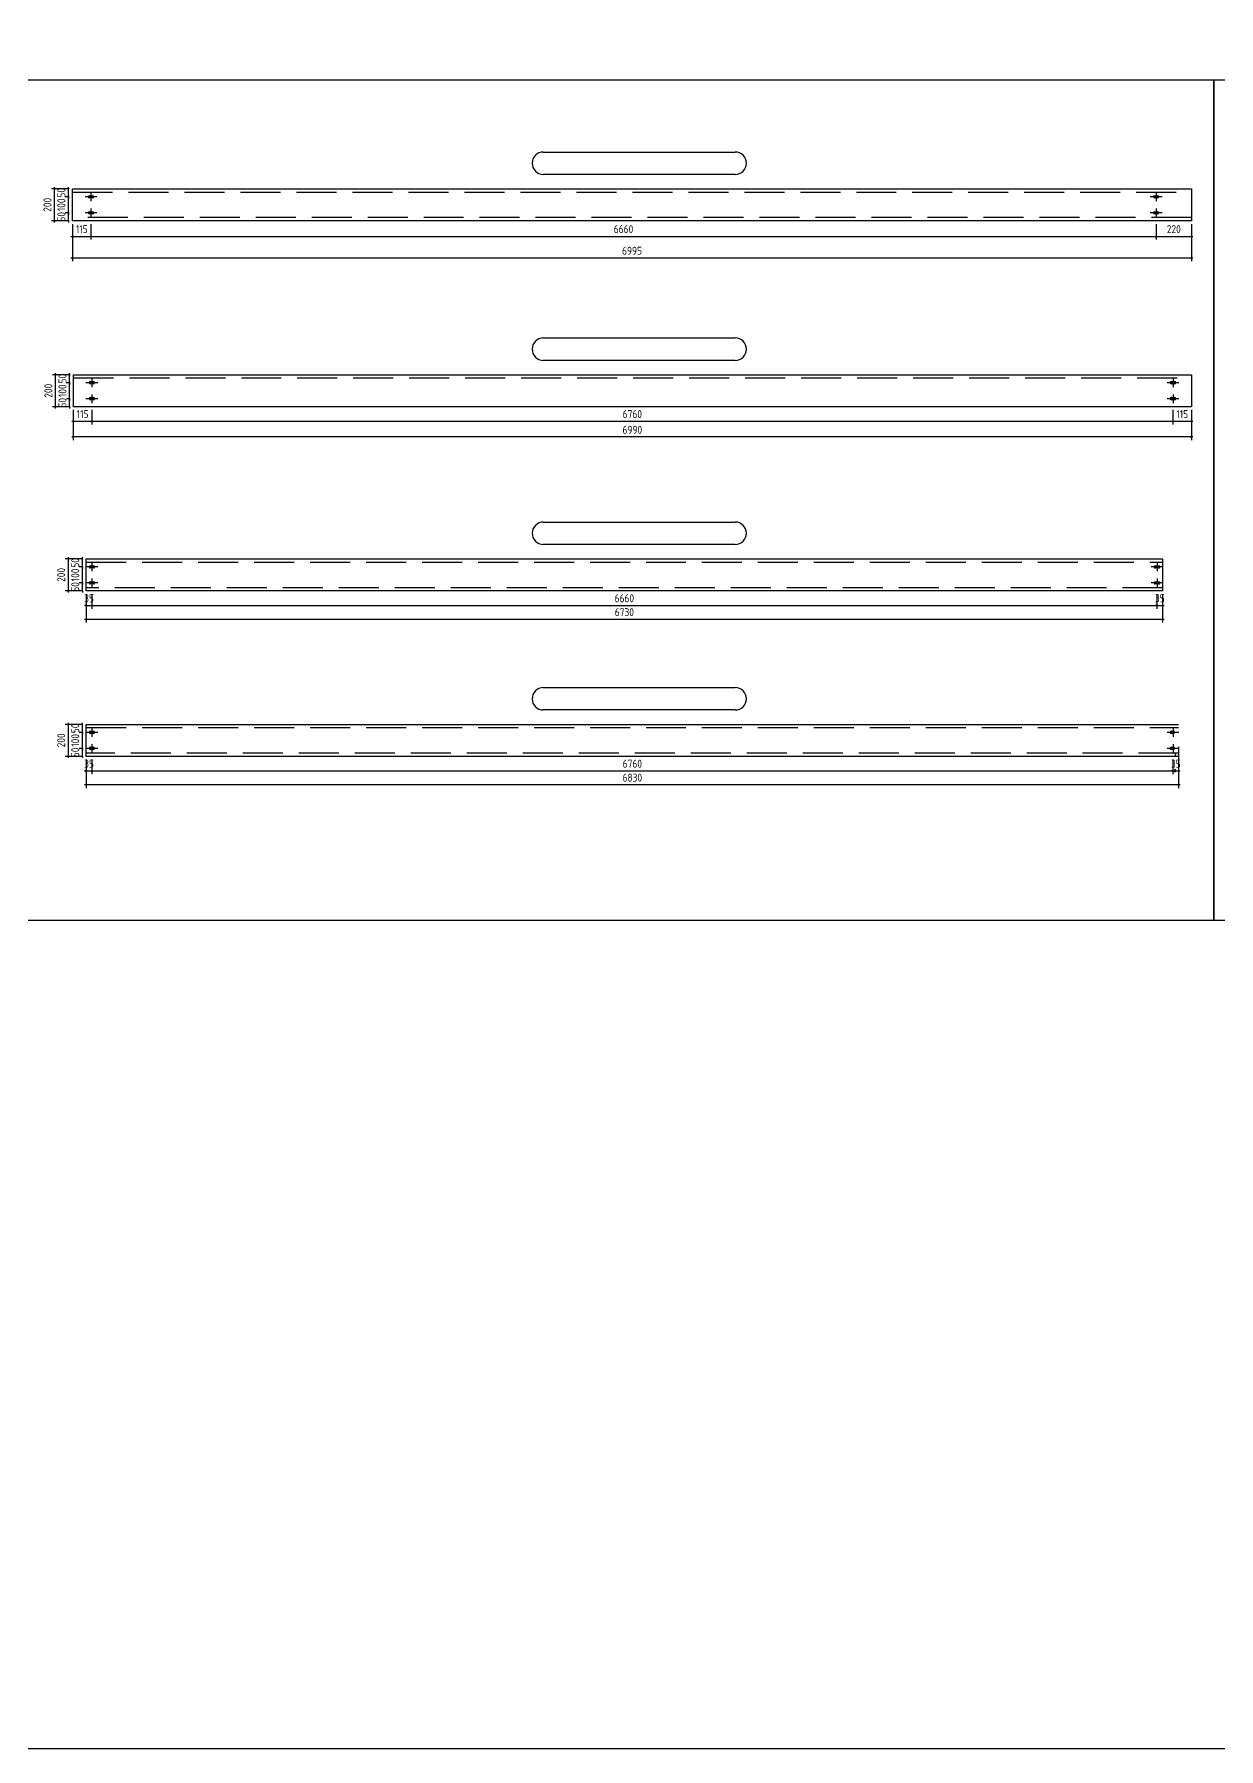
# Model space of a CAD drawing. Extents: x 102162 to 621267, y -39398 to 328893.
# Drawn here: x 383723 to 391128, y 86172 to 96887 of the extents above; entities that cross this region are included whole.
import ezdxf

# ---------------------------------------------------------------- set-up
doc = ezdxf.new("R2010")
doc.units = 0
doc.header["$LTSCALE"] = 1000
doc.header["$MEASUREMENT"] = 0
doc.linetypes.add('DASH', pattern=[0.35, 0.25, -0.1])
doc.styles.get("Standard").update_dxf_attribs({"font": 'gbenor.shx', "bigfont": 'gbcbig.shx'})
doc.dimstyles.get("Standard").update_dxf_attribs({"dimscale": 100, "dimtxt": 3.5, "dimasz": 1, "dimexe": 2.5, "dimexo": 3, "dimgap": 1.5, "dimtad": 1, "dimdec": 0, "dimzin": 0, "dimdsep": 46, "dimtxsty": 'Standard', "dimblk": 'ARCHTICK', "dimcen": 0.09, "dimadec": 0, "dimazin": 0, "dimtfac": 1, "dimtdec": 0, "dimtix": 1, "dimtmove": 2, "dimatfit": 3, "dimfxl": 1, "dimtolj": 1, "dimtzin": 0, "dimarcsym": 0})

# ---------------------------------------------------------------- blocks, each defined once
blk = doc.blocks.new('_ArchTick')
at = {"color": 0, "linetype": 'ByBlock', "const_width": 0.4}
blk.add_lwpolyline([(-0.5, -0.5), (0.5, 0.5)], dxfattribs=at)
blk = doc.blocks.new('*D9520')
at = {"color": 0, "lineweight": -2}
for p, q in [((383962, 95701), (383962, 95604)), ((384077, 95701), (384077, 95604)), ((383952, 95624), (384087, 95624))]:
    blk.add_line(p, q, dxfattribs=at)
at = {"layer": 'Defpoints', "color": 0}
for p in [(383962, 95721), (384077, 95721), (384077, 95624)]:
    blk.add_point(p, dxfattribs=at)
at = {"color": 0, "lineweight": -2, "xscale": 10, "yscale": 10, "zscale": 10, "rotation": 180}
blk.add_blockref('_ArchTick', (383962, 95624), dxfattribs=at)
at = {"color": 0, "lineweight": -2, "xscale": 10, "yscale": 10, "zscale": 10}
blk.add_blockref('_ArchTick', (384077, 95624), dxfattribs=at)
at = {"color": 0, "insert": (384020, 95669), "char_height": 50, "attachment_point": 5}
blk.add_mtext('\\A1;115', dxfattribs=at)
blk = doc.blocks.new('*D9394')
at = {"color": 0, "lineweight": -2}
for p, q in [((384077, 95701), (384077, 95604)), ((390737, 95701), (390737, 95604)), ((384067, 95624), (390747, 95624))]:
    blk.add_line(p, q, dxfattribs=at)
at = {"layer": 'Defpoints', "color": 0}
for p in [(384077, 95721), (390737, 95721), (390737, 95624)]:
    blk.add_point(p, dxfattribs=at)
at = {"color": 0, "lineweight": -2, "xscale": 10, "yscale": 10, "zscale": 10, "rotation": 180}
blk.add_blockref('_ArchTick', (384077, 95624), dxfattribs=at)
at = {"color": 0, "lineweight": -2, "xscale": 10, "yscale": 10, "zscale": 10}
blk.add_blockref('_ArchTick', (390737, 95624), dxfattribs=at)
at = {"color": 0, "insert": (387407, 95669), "char_height": 50, "attachment_point": 5}
blk.add_mtext('\\A1;6660', dxfattribs=at)
blk = doc.blocks.new('*D9521')
at = {"color": 0, "lineweight": -2}
for p, q in [((390737, 95701), (390737, 95604)), ((390957, 95701), (390957, 95604)), ((390727, 95624), (390967, 95624))]:
    blk.add_line(p, q, dxfattribs=at)
at = {"layer": 'Defpoints', "color": 0}
for p in [(390737, 95721), (390957, 95721), (390957, 95624)]:
    blk.add_point(p, dxfattribs=at)
at = {"color": 0, "lineweight": -2, "xscale": 10, "yscale": 10, "zscale": 10, "rotation": 180}
blk.add_blockref('_ArchTick', (390737, 95624), dxfattribs=at)
at = {"color": 0, "lineweight": -2, "xscale": 10, "yscale": 10, "zscale": 10}
blk.add_blockref('_ArchTick', (390957, 95624), dxfattribs=at)
at = {"color": 0, "insert": (390847, 95669), "char_height": 50, "attachment_point": 5}
blk.add_mtext('\\A1;220', dxfattribs=at)
blk = doc.blocks.new('*D9522')
at = {"color": 0, "lineweight": -2}
for p, q in [((383962, 95701), (383962, 95469)), ((390957, 95701), (390957, 95469)), ((383952, 95489), (390967, 95489))]:
    blk.add_line(p, q, dxfattribs=at)
at = {"layer": 'Defpoints', "color": 0}
for p in [(383962, 95721), (390957, 95721), (390957, 95489)]:
    blk.add_point(p, dxfattribs=at)
at = {"color": 0, "lineweight": -2, "xscale": 10, "yscale": 10, "zscale": 10, "rotation": 180}
blk.add_blockref('_ArchTick', (383962, 95489), dxfattribs=at)
at = {"color": 0, "lineweight": -2, "xscale": 10, "yscale": 10, "zscale": 10}
blk.add_blockref('_ArchTick', (390957, 95489), dxfattribs=at)
at = {"color": 0, "insert": (387460, 95534), "char_height": 50, "attachment_point": 5}
blk.add_mtext('\\A1;6995', dxfattribs=at)
blk = doc.blocks.new('*D9395')
at = {"color": 0, "lineweight": -2}
for p, q in [((383942, 95771), (383917, 95771)), ((383942, 95721), (383917, 95721)), ((383937, 95771), (383937, 95781)), ((383937, 95721), (383937, 95771)), ((383937, 95721), (383937, 95711))]:
    blk.add_line(p, q, dxfattribs=at)
at = {"layer": 'Defpoints', "color": 0}
for p in [(383937, 95771), (383962, 95771), (383962, 95721)]:
    blk.add_point(p, dxfattribs=at)
at = {"color": 0, "lineweight": -2, "xscale": 10, "yscale": 10, "zscale": 10}
for p, rotation in [((383937, 95771), 270), ((383937, 95721), 90)]:
    blk.add_blockref('_ArchTick', p, dxfattribs=dict(at, rotation=rotation))
at = {"color": 0, "insert": (383892, 95746), "char_height": 50, "attachment_point": 5, "rotation": 90}
blk.add_mtext('\\A1;50', dxfattribs=at)
blk = doc.blocks.new('*D9396')
at = {"color": 0, "lineweight": -2}
for p, q in [((383942, 95871), (383917, 95871)), ((383937, 95871), (383937, 95881)), ((383937, 95771), (383937, 95871)), ((383942, 95771), (383917, 95771)), ((383937, 95771), (383937, 95761))]:
    blk.add_line(p, q, dxfattribs=at)
at = {"layer": 'Defpoints', "color": 0}
for p in [(383937, 95871), (383962, 95871), (383962, 95771)]:
    blk.add_point(p, dxfattribs=at)
at = {"color": 0, "lineweight": -2, "xscale": 10, "yscale": 10, "zscale": 10}
for p, rotation in [((383937, 95871), 270), ((383937, 95771), 90)]:
    blk.add_blockref('_ArchTick', p, dxfattribs=dict(at, rotation=rotation))
at = {"color": 0, "insert": (383892, 95821), "char_height": 50, "attachment_point": 5, "rotation": 90}
blk.add_mtext('\\A1;100', dxfattribs=at)
blk = doc.blocks.new('*D9523')
at = {"color": 0, "lineweight": -2}
for p, q in [((383942, 95921), (383917, 95921)), ((383937, 95921), (383937, 95931)), ((383937, 95871), (383937, 95921)), ((383942, 95871), (383917, 95871)), ((383937, 95871), (383937, 95861))]:
    blk.add_line(p, q, dxfattribs=at)
at = {"layer": 'Defpoints', "color": 0}
for p in [(383937, 95921), (383962, 95921), (383962, 95871)]:
    blk.add_point(p, dxfattribs=at)
at = {"color": 0, "lineweight": -2, "xscale": 10, "yscale": 10, "zscale": 10}
for p, rotation in [((383937, 95921), 270), ((383937, 95871), 90)]:
    blk.add_blockref('_ArchTick', p, dxfattribs=dict(at, rotation=rotation))
at = {"color": 0, "insert": (383892, 95896), "char_height": 50, "attachment_point": 5, "rotation": 90}
blk.add_mtext('\\A1;50', dxfattribs=at)
blk = doc.blocks.new('*D9524')
at = {"color": 0, "lineweight": -2}
for p, q in [((383942, 95921), (383830, 95921)), ((383850, 95711), (383850, 95931)), ((383942, 95721), (383830, 95721))]:
    blk.add_line(p, q, dxfattribs=at)
at = {"layer": 'Defpoints', "color": 0}
for p in [(383850, 95921), (383962, 95921), (383962, 95721)]:
    blk.add_point(p, dxfattribs=at)
at = {"color": 0, "lineweight": -2, "xscale": 10, "yscale": 10, "zscale": 10}
for p, rotation in [((383850, 95921), 90), ((383850, 95721), 270)]:
    blk.add_blockref('_ArchTick', p, dxfattribs=dict(at, rotation=rotation))
at = {"color": 0, "insert": (383805, 95821), "char_height": 50, "attachment_point": 5, "rotation": 90}
blk.add_mtext('\\A1;200', dxfattribs=at)
blk = doc.blocks.new('*D9525')
at = {"color": 0, "lineweight": -2}
for p, q in [((383967, 94539), (383967, 94448)), ((384082, 94539), (384082, 94448)), ((383957, 94468), (384092, 94468))]:
    blk.add_line(p, q, dxfattribs=at)
at = {"layer": 'Defpoints', "color": 0}
for p in [(383967, 94559), (384082, 94559), (384082, 94468)]:
    blk.add_point(p, dxfattribs=at)
at = {"color": 0, "lineweight": -2, "xscale": 10, "yscale": 10, "zscale": 10, "rotation": 180}
blk.add_blockref('_ArchTick', (383967, 94468), dxfattribs=at)
at = {"color": 0, "lineweight": -2, "xscale": 10, "yscale": 10, "zscale": 10}
blk.add_blockref('_ArchTick', (384082, 94468), dxfattribs=at)
at = {"color": 0, "insert": (384025, 94513), "char_height": 50, "attachment_point": 5}
blk.add_mtext('\\A1;115', dxfattribs=at)
blk = doc.blocks.new('*D9397')
at = {"color": 0, "lineweight": -2}
for p, q in [((384082, 94539), (384082, 94448)), ((390842, 94539), (390842, 94448)), ((384072, 94468), (390852, 94468))]:
    blk.add_line(p, q, dxfattribs=at)
at = {"layer": 'Defpoints', "color": 0}
for p in [(384082, 94559), (390842, 94559), (390842, 94468)]:
    blk.add_point(p, dxfattribs=at)
at = {"color": 0, "lineweight": -2, "xscale": 10, "yscale": 10, "zscale": 10, "rotation": 180}
blk.add_blockref('_ArchTick', (384082, 94468), dxfattribs=at)
at = {"color": 0, "lineweight": -2, "xscale": 10, "yscale": 10, "zscale": 10}
blk.add_blockref('_ArchTick', (390842, 94468), dxfattribs=at)
at = {"color": 0, "insert": (387462, 94513), "char_height": 50, "attachment_point": 5}
blk.add_mtext('\\A1;6760', dxfattribs=at)
blk = doc.blocks.new('*D9526')
at = {"color": 0, "lineweight": -2}
for p, q in [((390842, 94539), (390842, 94448)), ((390957, 94539), (390957, 94448)), ((390832, 94468), (390967, 94468))]:
    blk.add_line(p, q, dxfattribs=at)
at = {"layer": 'Defpoints', "color": 0}
for p in [(390842, 94559), (390957, 94559), (390957, 94468)]:
    blk.add_point(p, dxfattribs=at)
at = {"color": 0, "lineweight": -2, "xscale": 10, "yscale": 10, "zscale": 10, "rotation": 180}
blk.add_blockref('_ArchTick', (390842, 94468), dxfattribs=at)
at = {"color": 0, "lineweight": -2, "xscale": 10, "yscale": 10, "zscale": 10}
blk.add_blockref('_ArchTick', (390957, 94468), dxfattribs=at)
at = {"color": 0, "insert": (390900, 94513), "char_height": 50, "attachment_point": 5}
blk.add_mtext('\\A1;115', dxfattribs=at)
blk = doc.blocks.new('*D9398')
at = {"color": 0, "lineweight": -2}
for p, q in [((383944, 94609), (383944, 94619)), ((383947, 94609), (383924, 94609)), ((383947, 94559), (383924, 94559)), ((383944, 94559), (383944, 94609)), ((383944, 94559), (383944, 94549))]:
    blk.add_line(p, q, dxfattribs=at)
at = {"layer": 'Defpoints', "color": 0}
for p in [(383944, 94609), (383967, 94609), (383967, 94559)]:
    blk.add_point(p, dxfattribs=at)
at = {"color": 0, "lineweight": -2, "xscale": 10, "yscale": 10, "zscale": 10}
for p, rotation in [((383944, 94609), 270), ((383944, 94559), 90)]:
    blk.add_blockref('_ArchTick', p, dxfattribs=dict(at, rotation=rotation))
at = {"color": 0, "insert": (383899, 94584), "char_height": 50, "attachment_point": 5, "rotation": 90}
blk.add_mtext('\\A1;50', dxfattribs=at)
blk = doc.blocks.new('*D9399')
at = {"color": 0, "lineweight": -2}
for p, q in [((383947, 94709), (383924, 94709)), ((383944, 94709), (383944, 94719)), ((383944, 94609), (383944, 94709)), ((383947, 94609), (383924, 94609)), ((383944, 94609), (383944, 94599))]:
    blk.add_line(p, q, dxfattribs=at)
at = {"layer": 'Defpoints', "color": 0}
for p in [(383944, 94709), (383967, 94709), (383967, 94609)]:
    blk.add_point(p, dxfattribs=at)
at = {"color": 0, "lineweight": -2, "xscale": 10, "yscale": 10, "zscale": 10}
for p, rotation in [((383944, 94709), 270), ((383944, 94609), 90)]:
    blk.add_blockref('_ArchTick', p, dxfattribs=dict(at, rotation=rotation))
at = {"color": 0, "insert": (383899, 94659), "char_height": 50, "attachment_point": 5, "rotation": 90}
blk.add_mtext('\\A1;100', dxfattribs=at)
blk = doc.blocks.new('*D9527')
at = {"color": 0, "lineweight": -2}
for p, q in [((383947, 94759), (383924, 94759)), ((383944, 94759), (383944, 94769)), ((383944, 94709), (383944, 94759)), ((383947, 94709), (383924, 94709)), ((383944, 94709), (383944, 94699))]:
    blk.add_line(p, q, dxfattribs=at)
at = {"layer": 'Defpoints', "color": 0}
for p in [(383944, 94759), (383967, 94759), (383967, 94709)]:
    blk.add_point(p, dxfattribs=at)
at = {"color": 0, "lineweight": -2, "xscale": 10, "yscale": 10, "zscale": 10}
for p, rotation in [((383944, 94759), 270), ((383944, 94709), 90)]:
    blk.add_blockref('_ArchTick', p, dxfattribs=dict(at, rotation=rotation))
at = {"color": 0, "insert": (383899, 94734), "char_height": 50, "attachment_point": 5, "rotation": 90}
blk.add_mtext('\\A1;50', dxfattribs=at)
blk = doc.blocks.new('*D9528')
at = {"color": 0, "lineweight": -2}
for p, q in [((383947, 94759), (383836, 94759)), ((383856, 94549), (383856, 94769)), ((383947, 94559), (383836, 94559))]:
    blk.add_line(p, q, dxfattribs=at)
at = {"layer": 'Defpoints', "color": 0}
for p in [(383856, 94759), (383967, 94759), (383967, 94559)]:
    blk.add_point(p, dxfattribs=at)
at = {"color": 0, "lineweight": -2, "xscale": 10, "yscale": 10, "zscale": 10}
for p, rotation in [((383856, 94759), 90), ((383856, 94559), 270)]:
    blk.add_blockref('_ArchTick', p, dxfattribs=dict(at, rotation=rotation))
at = {"color": 0, "insert": (383811, 94659), "char_height": 50, "attachment_point": 5, "rotation": 90}
blk.add_mtext('\\A1;200', dxfattribs=at)
blk = doc.blocks.new('*D9529')
at = {"color": 0, "lineweight": -2}
for p, q in [((384047, 93388), (384047, 93297)), ((384082, 93388), (384082, 93297)), ((384047, 93317), (384037, 93317)), ((384047, 93317), (384082, 93317)), ((384082, 93317), (384092, 93317))]:
    blk.add_line(p, q, dxfattribs=at)
at = {"layer": 'Defpoints', "color": 0}
for p in [(384047, 93408), (384082, 93408), (384082, 93317)]:
    blk.add_point(p, dxfattribs=at)
at = {"color": 0, "lineweight": -2, "xscale": 10, "yscale": 10, "zscale": 10}
blk.add_blockref('_ArchTick', (384047, 93317), dxfattribs=at)
at = {"color": 0, "lineweight": -2, "xscale": 10, "yscale": 10, "zscale": 10, "rotation": 180}
blk.add_blockref('_ArchTick', (384082, 93317), dxfattribs=at)
at = {"color": 0, "insert": (384065, 93362), "char_height": 50, "attachment_point": 5}
blk.add_mtext('\\A1;35', dxfattribs=at)
blk = doc.blocks.new('*D9400')
at = {"color": 0, "lineweight": -2}
for p, q in [((384082, 93388), (384082, 93297)), ((390742, 93388), (390742, 93297)), ((384072, 93317), (390752, 93317))]:
    blk.add_line(p, q, dxfattribs=at)
at = {"layer": 'Defpoints', "color": 0}
for p in [(384082, 93408), (390742, 93408), (390742, 93317)]:
    blk.add_point(p, dxfattribs=at)
at = {"color": 0, "lineweight": -2, "xscale": 10, "yscale": 10, "zscale": 10, "rotation": 180}
blk.add_blockref('_ArchTick', (384082, 93317), dxfattribs=at)
at = {"color": 0, "lineweight": -2, "xscale": 10, "yscale": 10, "zscale": 10}
blk.add_blockref('_ArchTick', (390742, 93317), dxfattribs=at)
at = {"color": 0, "insert": (387412, 93362), "char_height": 50, "attachment_point": 5}
blk.add_mtext('\\A1;6660', dxfattribs=at)
blk = doc.blocks.new('*D9530')
at = {"color": 0, "lineweight": -2}
for p, q in [((390742, 93388), (390742, 93297)), ((390777, 93388), (390777, 93297)), ((390742, 93317), (390732, 93317)), ((390742, 93317), (390777, 93317)), ((390777, 93317), (390787, 93317))]:
    blk.add_line(p, q, dxfattribs=at)
at = {"layer": 'Defpoints', "color": 0}
for p in [(390742, 93408), (390777, 93408), (390777, 93317)]:
    blk.add_point(p, dxfattribs=at)
at = {"color": 0, "lineweight": -2, "xscale": 10, "yscale": 10, "zscale": 10}
blk.add_blockref('_ArchTick', (390742, 93317), dxfattribs=at)
at = {"color": 0, "lineweight": -2, "xscale": 10, "yscale": 10, "zscale": 10, "rotation": 180}
blk.add_blockref('_ArchTick', (390777, 93317), dxfattribs=at)
at = {"color": 0, "insert": (390760, 93362), "char_height": 50, "attachment_point": 5}
blk.add_mtext('\\A1;35', dxfattribs=at)
blk = doc.blocks.new('*D9251')
at = {"color": 0, "lineweight": -2}
for p, q in [((384027, 93458), (384004, 93458)), ((384024, 93458), (384024, 93468)), ((384024, 93408), (384024, 93458)), ((384027, 93408), (384004, 93408)), ((384024, 93408), (384024, 93398))]:
    blk.add_line(p, q, dxfattribs=at)
at = {"layer": 'Defpoints', "color": 0}
for p in [(384024, 93458), (384047, 93458), (384047, 93408)]:
    blk.add_point(p, dxfattribs=at)
at = {"color": 0, "lineweight": -2, "xscale": 10, "yscale": 10, "zscale": 10}
for p, rotation in [((384024, 93458), 270), ((384024, 93408), 90)]:
    blk.add_blockref('_ArchTick', p, dxfattribs=dict(at, rotation=rotation))
at = {"color": 0, "insert": (383979, 93433), "char_height": 50, "attachment_point": 5, "rotation": 90}
blk.add_mtext('\\A1;50', dxfattribs=at)
blk = doc.blocks.new('*D9252')
at = {"color": 0, "lineweight": -2}
for p, q in [((384027, 93558), (384004, 93558)), ((384024, 93558), (384024, 93568)), ((384024, 93458), (384024, 93558)), ((384027, 93458), (384004, 93458)), ((384024, 93458), (384024, 93448))]:
    blk.add_line(p, q, dxfattribs=at)
at = {"layer": 'Defpoints', "color": 0}
for p in [(384024, 93558), (384047, 93558), (384047, 93458)]:
    blk.add_point(p, dxfattribs=at)
at = {"color": 0, "lineweight": -2, "xscale": 10, "yscale": 10, "zscale": 10}
for p, rotation in [((384024, 93558), 270), ((384024, 93458), 90)]:
    blk.add_blockref('_ArchTick', p, dxfattribs=dict(at, rotation=rotation))
at = {"color": 0, "insert": (383979, 93508), "char_height": 50, "attachment_point": 5, "rotation": 90}
blk.add_mtext('\\A1;100', dxfattribs=at)
blk = doc.blocks.new('*D9401')
at = {"color": 0, "lineweight": -2}
for p, q in [((384027, 93608), (384004, 93608)), ((384027, 93558), (384004, 93558)), ((384024, 93608), (384024, 93618)), ((384024, 93558), (384024, 93608)), ((384024, 93558), (384024, 93548))]:
    blk.add_line(p, q, dxfattribs=at)
at = {"layer": 'Defpoints', "color": 0}
for p in [(384024, 93608), (384047, 93608), (384047, 93558)]:
    blk.add_point(p, dxfattribs=at)
at = {"color": 0, "lineweight": -2, "xscale": 10, "yscale": 10, "zscale": 10}
for p, rotation in [((384024, 93608), 270), ((384024, 93558), 90)]:
    blk.add_blockref('_ArchTick', p, dxfattribs=dict(at, rotation=rotation))
at = {"color": 0, "insert": (383979, 93583), "char_height": 50, "attachment_point": 5, "rotation": 90}
blk.add_mtext('\\A1;50', dxfattribs=at)
blk = doc.blocks.new('*D9402')
at = {"color": 0, "lineweight": -2}
for p, q in [((384027, 93608), (383916, 93608)), ((383936, 93398), (383936, 93618)), ((384027, 93408), (383916, 93408))]:
    blk.add_line(p, q, dxfattribs=at)
at = {"layer": 'Defpoints', "color": 0}
for p in [(383936, 93608), (384047, 93608), (384047, 93408)]:
    blk.add_point(p, dxfattribs=at)
at = {"color": 0, "lineweight": -2, "xscale": 10, "yscale": 10, "zscale": 10}
for p, rotation in [((383936, 93608), 90), ((383936, 93408), 270)]:
    blk.add_blockref('_ArchTick', p, dxfattribs=dict(at, rotation=rotation))
at = {"color": 0, "insert": (383891, 93508), "char_height": 50, "attachment_point": 5, "rotation": 90}
blk.add_mtext('\\A1;200', dxfattribs=at)
blk = doc.blocks.new('*D9403')
at = {"color": 0, "lineweight": -2}
for p, q in [((383967, 94539), (383967, 94350)), ((390957, 94539), (390957, 94350)), ((390967, 94370), (383957, 94370))]:
    blk.add_line(p, q, dxfattribs=at)
at = {"layer": 'Defpoints', "color": 0}
for p in [(383967, 94559), (390957, 94559), (383967, 94370)]:
    blk.add_point(p, dxfattribs=at)
at = {"color": 0, "lineweight": -2, "xscale": 10, "yscale": 10, "zscale": 10, "rotation": 180}
blk.add_blockref('_ArchTick', (383967, 94370), dxfattribs=at)
at = {"color": 0, "lineweight": -2, "xscale": 10, "yscale": 10, "zscale": 10}
blk.add_blockref('_ArchTick', (390957, 94370), dxfattribs=at)
at = {"color": 0, "insert": (387462, 94415), "char_height": 50, "attachment_point": 5}
blk.add_mtext('\\A1;6990', dxfattribs=at)
blk = doc.blocks.new('*D9404')
at = {"color": 0, "lineweight": -2}
for p, q in [((384047, 93388), (384047, 93210)), ((390777, 93388), (390777, 93210)), ((390787, 93230), (384037, 93230))]:
    blk.add_line(p, q, dxfattribs=at)
at = {"layer": 'Defpoints', "color": 0}
for p in [(384047, 93408), (390777, 93408), (384047, 93230)]:
    blk.add_point(p, dxfattribs=at)
at = {"color": 0, "lineweight": -2, "xscale": 10, "yscale": 10, "zscale": 10, "rotation": 180}
blk.add_blockref('_ArchTick', (384047, 93230), dxfattribs=at)
at = {"color": 0, "lineweight": -2, "xscale": 10, "yscale": 10, "zscale": 10}
blk.add_blockref('_ArchTick', (390777, 93230), dxfattribs=at)
at = {"color": 0, "insert": (387412, 93275), "char_height": 50, "attachment_point": 5}
blk.add_mtext('\\A1;6730', dxfattribs=at)
blk = doc.blocks.new('*D9405')
at = {"color": 0, "lineweight": -2}
for p, q in [((384047, 92283), (384037, 92283)), ((384047, 92354), (384047, 92263)), ((384047, 92283), (384082, 92283)), ((384082, 92354), (384082, 92263)), ((384082, 92283), (384092, 92283))]:
    blk.add_line(p, q, dxfattribs=at)
at = {"layer": 'Defpoints', "color": 0}
for p in [(384047, 92374), (384082, 92374), (384082, 92283)]:
    blk.add_point(p, dxfattribs=at)
at = {"color": 0, "lineweight": -2, "xscale": 10, "yscale": 10, "zscale": 10}
blk.add_blockref('_ArchTick', (384047, 92283), dxfattribs=at)
at = {"color": 0, "lineweight": -2, "xscale": 10, "yscale": 10, "zscale": 10, "rotation": 180}
blk.add_blockref('_ArchTick', (384082, 92283), dxfattribs=at)
at = {"color": 0, "insert": (384065, 92328), "char_height": 50, "attachment_point": 5}
blk.add_mtext('\\A1;35', dxfattribs=at)
blk = doc.blocks.new('*D9253')
at = {"color": 0, "lineweight": -2}
for p, q in [((384072, 92283), (390852, 92283)), ((384082, 92354), (384082, 92263)), ((390842, 92354), (390842, 92263))]:
    blk.add_line(p, q, dxfattribs=at)
at = {"layer": 'Defpoints', "color": 0}
for p in [(384082, 92374), (390842, 92374), (390842, 92283)]:
    blk.add_point(p, dxfattribs=at)
at = {"color": 0, "lineweight": -2, "xscale": 10, "yscale": 10, "zscale": 10, "rotation": 180}
blk.add_blockref('_ArchTick', (384082, 92283), dxfattribs=at)
at = {"color": 0, "lineweight": -2, "xscale": 10, "yscale": 10, "zscale": 10}
blk.add_blockref('_ArchTick', (390842, 92283), dxfattribs=at)
at = {"color": 0, "insert": (387462, 92328), "char_height": 50, "attachment_point": 5}
blk.add_mtext('\\A1;6760', dxfattribs=at)
blk = doc.blocks.new('*D9406')
at = {"color": 0, "lineweight": -2}
for p, q in [((390842, 92283), (390832, 92283)), ((390842, 92354), (390842, 92263)), ((390842, 92283), (390877, 92283)), ((390877, 92354), (390877, 92263)), ((390877, 92283), (390887, 92283))]:
    blk.add_line(p, q, dxfattribs=at)
at = {"layer": 'Defpoints', "color": 0}
for p in [(390842, 92374), (390877, 92374), (390877, 92283)]:
    blk.add_point(p, dxfattribs=at)
at = {"color": 0, "lineweight": -2, "xscale": 10, "yscale": 10, "zscale": 10}
blk.add_blockref('_ArchTick', (390842, 92283), dxfattribs=at)
at = {"color": 0, "lineweight": -2, "xscale": 10, "yscale": 10, "zscale": 10, "rotation": 180}
blk.add_blockref('_ArchTick', (390877, 92283), dxfattribs=at)
at = {"color": 0, "insert": (390860, 92328), "char_height": 50, "attachment_point": 5}
blk.add_mtext('\\A1;35', dxfattribs=at)
blk = doc.blocks.new('*D9254')
at = {"color": 0, "lineweight": -2}
for p, q in [((384027, 92424), (384004, 92424)), ((384027, 92374), (384004, 92374)), ((384024, 92424), (384024, 92434)), ((384024, 92374), (384024, 92424)), ((384024, 92374), (384024, 92364))]:
    blk.add_line(p, q, dxfattribs=at)
at = {"layer": 'Defpoints', "color": 0}
for p in [(384024, 92424), (384047, 92424), (384047, 92374)]:
    blk.add_point(p, dxfattribs=at)
at = {"color": 0, "lineweight": -2, "xscale": 10, "yscale": 10, "zscale": 10}
for p, rotation in [((384024, 92424), 270), ((384024, 92374), 90)]:
    blk.add_blockref('_ArchTick', p, dxfattribs=dict(at, rotation=rotation))
at = {"color": 0, "insert": (383979, 92399), "char_height": 50, "attachment_point": 5, "rotation": 90}
blk.add_mtext('\\A1;50', dxfattribs=at)
blk = doc.blocks.new('*D9255')
at = {"color": 0, "lineweight": -2}
for p, q in [((384027, 92524), (384004, 92524)), ((384024, 92524), (384024, 92534)), ((384024, 92424), (384024, 92524)), ((384027, 92424), (384004, 92424)), ((384024, 92424), (384024, 92414))]:
    blk.add_line(p, q, dxfattribs=at)
at = {"layer": 'Defpoints', "color": 0}
for p in [(384024, 92524), (384047, 92524), (384047, 92424)]:
    blk.add_point(p, dxfattribs=at)
at = {"color": 0, "lineweight": -2, "xscale": 10, "yscale": 10, "zscale": 10}
for p, rotation in [((384024, 92524), 270), ((384024, 92424), 90)]:
    blk.add_blockref('_ArchTick', p, dxfattribs=dict(at, rotation=rotation))
at = {"color": 0, "insert": (383979, 92474), "char_height": 50, "attachment_point": 5, "rotation": 90}
blk.add_mtext('\\A1;100', dxfattribs=at)
blk = doc.blocks.new('*D9407')
at = {"color": 0, "lineweight": -2}
for p, q in [((384024, 92574), (384024, 92584)), ((384027, 92574), (384004, 92574)), ((384027, 92524), (384004, 92524)), ((384024, 92524), (384024, 92574)), ((384024, 92524), (384024, 92514))]:
    blk.add_line(p, q, dxfattribs=at)
at = {"layer": 'Defpoints', "color": 0}
for p in [(384024, 92574), (384047, 92574), (384047, 92524)]:
    blk.add_point(p, dxfattribs=at)
at = {"color": 0, "lineweight": -2, "xscale": 10, "yscale": 10, "zscale": 10}
for p, rotation in [((384024, 92574), 270), ((384024, 92524), 90)]:
    blk.add_blockref('_ArchTick', p, dxfattribs=dict(at, rotation=rotation))
at = {"color": 0, "insert": (383979, 92549), "char_height": 50, "attachment_point": 5, "rotation": 90}
blk.add_mtext('\\A1;50', dxfattribs=at)
blk = doc.blocks.new('*D9408')
at = {"color": 0, "lineweight": -2}
for p, q in [((383936, 92364), (383936, 92584)), ((384027, 92574), (383916, 92574)), ((384027, 92374), (383916, 92374))]:
    blk.add_line(p, q, dxfattribs=at)
at = {"layer": 'Defpoints', "color": 0}
for p in [(383936, 92574), (384047, 92574), (384047, 92374)]:
    blk.add_point(p, dxfattribs=at)
at = {"color": 0, "lineweight": -2, "xscale": 10, "yscale": 10, "zscale": 10}
for p, rotation in [((383936, 92574), 90), ((383936, 92374), 270)]:
    blk.add_blockref('_ArchTick', p, dxfattribs=dict(at, rotation=rotation))
at = {"color": 0, "insert": (383891, 92474), "char_height": 50, "attachment_point": 5, "rotation": 90}
blk.add_mtext('\\A1;200', dxfattribs=at)
blk = doc.blocks.new('*D9409')
at = {"color": 0, "lineweight": -2}
for p, q in [((384047, 92354), (384047, 92176)), ((390877, 92354), (390877, 92176)), ((390887, 92196), (384037, 92196))]:
    blk.add_line(p, q, dxfattribs=at)
at = {"layer": 'Defpoints', "color": 0}
for p in [(384047, 92374), (390877, 92374), (384047, 92196)]:
    blk.add_point(p, dxfattribs=at)
at = {"color": 0, "lineweight": -2, "xscale": 10, "yscale": 10, "zscale": 10, "rotation": 180}
blk.add_blockref('_ArchTick', (384047, 92196), dxfattribs=at)
at = {"color": 0, "lineweight": -2, "xscale": 10, "yscale": 10, "zscale": 10}
blk.add_blockref('_ArchTick', (390877, 92196), dxfattribs=at)
at = {"color": 0, "insert": (387462, 92241), "char_height": 50, "attachment_point": 5}
blk.add_mtext('\\A1;6830', dxfattribs=at)

msp = doc.modelspace()

# ---------------------------------------------------------------- linework, layer by layer
for p, q in [((386905.3, 96150.8), (388105.3, 96150.8)), ((388105.3, 96010.8), (386905.3, 96010.8)), ((383962.4, 95920.9), (390957.4, 95920.9)), ((383962.4, 95720.9), (383962.4, 95920.9)), ((390957.4, 95920.9), (390957.4, 95720.9)), ((384114.4, 95870.9), (384040.4, 95870.9)), ((384067.4, 95877.9), (384087.4, 95877.9)), ((384077.4, 95870.9), (384067.4, 95870.9)), ((384087.4, 95863.9), (384067.4, 95863.9)), ((384077.4, 95897.9), (384077.4, 95843.9)), ((384077.4, 95797.9), (384077.4, 95743.9)), ((390774.4, 95870.9), (390700.4, 95870.9)), ((390727.4, 95877.9), (390747.4, 95877.9)), ((390737.4, 95870.9), (390727.4, 95870.9)), ((390747.4, 95863.9), (390727.4, 95863.9)), ((390737.4, 95897.9), (390737.4, 95843.9)), ((390737.4, 95797.9), (390737.4, 95743.9)), ((390957.4, 95720.9), (383962.4, 95720.9)), ((384114.4, 95770.9), (384040.4, 95770.9)), ((384067.4, 95777.9), (384087.4, 95777.9)), ((384077.4, 95770.9), (384067.4, 95770.9)), ((384087.4, 95763.9), (384067.4, 95763.9)), ((390774.4, 95770.9), (390700.4, 95770.9)), ((390727.4, 95777.9), (390747.4, 95777.9)), ((390737.4, 95770.9), (390727.4, 95770.9)), ((390747.4, 95763.9), (390727.4, 95763.9)), ((386905.3, 94988.9), (388105.3, 94988.9)), ((388105.3, 94848.9), (386905.3, 94848.9)), ((383967.4, 94759), (390957.4, 94759)), ((383967.4, 94559), (383967.4, 94759)), ((384082.4, 94736), (384082.4, 94682)), ((390842.4, 94736), (390842.4, 94682)), ((390957.4, 94759), (390957.4, 94559)), ((384119.4, 94709), (384045.4, 94709)), ((384072.4, 94716), (384092.4, 94716)), ((384082.4, 94709), (384072.4, 94709)), ((384092.4, 94702), (384072.4, 94702)), ((384072.4, 94616), (384092.4, 94616)), ((384082.4, 94636), (384082.4, 94582)), ((390879.4, 94709), (390805.4, 94709)), ((390832.4, 94716), (390852.4, 94716)), ((390842.4, 94709), (390832.4, 94709)), ((390852.4, 94702), (390832.4, 94702)), ((390832.4, 94616), (390852.4, 94616)), ((390842.4, 94636), (390842.4, 94582)), ((390957.4, 94559), (383967.4, 94559)), ((384119.4, 94609), (384045.4, 94609)), ((384082.4, 94609), (384072.4, 94609)), ((384092.4, 94602), (384072.4, 94602)), ((390879.4, 94609), (390805.4, 94609)), ((390842.4, 94609), (390832.4, 94609)), ((390852.4, 94602), (390832.4, 94602)), ((386905.3, 93838.1), (388105.3, 93838.1)), ((388105.3, 93698.1), (386905.3, 93698.1)), ((384119.4, 93558.2), (384045.4, 93558.2)), ((384047.4, 93608.2), (390777.4, 93608.2)), ((384047.4, 93408.2), (384047.4, 93608.2)), ((384072.4, 93565.2), (384092.4, 93565.2)), ((384082.4, 93558.2), (384072.4, 93558.2)), ((384092.4, 93551.2), (384072.4, 93551.2)), ((384082.4, 93585.2), (384082.4, 93531.2)), ((390779.4, 93558.2), (390705.4, 93558.2)), ((390732.4, 93565.2), (390752.4, 93565.2)), ((390742.4, 93558.2), (390732.4, 93558.2)), ((390752.4, 93551.2), (390732.4, 93551.2)), ((390742.4, 93585.2), (390742.4, 93531.2)), ((390777.4, 93608.2), (390777.4, 93408.2)), ((384119.4, 93458.2), (384045.4, 93458.2)), ((384072.4, 93465.2), (384092.4, 93465.2)), ((384082.4, 93458.2), (384072.4, 93458.2)), ((384092.4, 93451.2), (384072.4, 93451.2)), ((384082.4, 93485.2), (384082.4, 93431.2)), ((390779.4, 93458.2), (390705.4, 93458.2)), ((390732.4, 93465.2), (390752.4, 93465.2)), ((390742.4, 93458.2), (390732.4, 93458.2)), ((390752.4, 93451.2), (390732.4, 93451.2)), ((390742.4, 93485.2), (390742.4, 93431.2)), ((390777.4, 93408.2), (384047.4, 93408.2)), ((386905.3, 92803.9), (388105.3, 92803.9)), ((388105.3, 92663.9), (386905.3, 92663.9)), ((384119.4, 92524), (384045.4, 92524)), ((384047.4, 92574), (390877.4, 92574)), ((384047.4, 92374), (384047.4, 92574)), ((384072.4, 92531), (384092.4, 92531)), ((384082.4, 92524), (384072.4, 92524)), ((384092.4, 92517), (384072.4, 92517)), ((384082.4, 92551), (384082.4, 92497)), ((390879.4, 92524), (390805.4, 92524)), ((390832.4, 92531), (390852.4, 92531)), ((390842.4, 92524), (390832.4, 92524)), ((390852.4, 92517), (390832.4, 92517)), ((390842.4, 92551), (390842.4, 92497)), ((384119.4, 92424), (384045.4, 92424)), ((390877.4, 92374), (384047.4, 92374)), ((384072.4, 92431), (384092.4, 92431)), ((384082.4, 92424), (384072.4, 92424)), ((384092.4, 92417), (384072.4, 92417)), ((384082.4, 92451), (384082.4, 92397)), ((390879.4, 92424), (390805.4, 92424)), ((390832.4, 92431), (390852.4, 92431)), ((390842.4, 92424), (390832.4, 92424)), ((390852.4, 92417), (390832.4, 92417)), ((390842.4, 92451), (390842.4, 92397)), ((390877.4, 92434.4), (390877.4, 92234.4))]:
    msp.add_line(p, q)
at = {"linetype": 'DASH'}
for p, q in [((383962.4, 95900.9), (390957.4, 95900.9)), ((390957.4, 95740.9), (383962.4, 95740.9)), ((383967.4, 94739), (390957.4, 94739)), ((384047.4, 93588.2), (390777.4, 93588.2)), ((390777.4, 93428.2), (384047.4, 93428.2)), ((384047.4, 92554), (390877.4, 92554)), ((390877.4, 92394), (384047.4, 92394))]:
    msp.add_line(p, q, dxfattribs=at)
for points in [[(369461.7, 107601.7), (444332.8, 107601.7), (444332.8, 86171.9), (369461.7, 86171.9)], [(391098.4, 96599.7), (383673.4, 96599.7), (383673.4, 91349.7), (391098.4, 91349.7)], [(398523.4, 96599.7), (391098.4, 96599.7), (391098.4, 91349.7), (398523.4, 91349.7)]]:
    msp.add_lwpolyline(points, close=True)
for centre, radius, start, end in [((386905.3, 96080.8), 70, 90, 270), ((388105.3, 96080.8), 70, 270, 90), ((384067.4, 95870.9), 7, 90, 270), ((384087.4, 95870.9), 7, 270, 90), ((390727.4, 95870.9), 7, 90, 270), ((390747.4, 95870.9), 7, 270, 90), ((384067.4, 95770.9), 7, 90, 270), ((384087.4, 95770.9), 7, 270, 90), ((390727.4, 95770.9), 7, 90, 270), ((390747.4, 95770.9), 7, 270, 90), ((386905.3, 94918.9), 70, 90, 270), ((388105.3, 94918.9), 70, 270, 90), ((384072.4, 94709), 7, 90, 270), ((384072.4, 94609), 7, 90, 270), ((384092.4, 94709), 7, 270, 90), ((384092.4, 94609), 7, 270, 90), ((390832.4, 94709), 7, 90, 270), ((390832.4, 94609), 7, 90, 270), ((390852.4, 94709), 7, 270, 90), ((390852.4, 94609), 7, 270, 90), ((386905.3, 93768.1), 70, 90, 270), ((388105.3, 93768.1), 70, 270, 90), ((384072.4, 93558.2), 7, 90, 270), ((384092.4, 93558.2), 7, 270, 90), ((390732.4, 93558.2), 7, 90, 270), ((390752.4, 93558.2), 7, 270, 90), ((384072.4, 93458.2), 7, 90, 270), ((384092.4, 93458.2), 7, 270, 90), ((390732.4, 93458.2), 7, 90, 270), ((390752.4, 93458.2), 7, 270, 90), ((386905.3, 92733.9), 70, 90, 270), ((388105.3, 92733.9), 70, 270, 90), ((384072.4, 92524), 7, 90, 270), ((384092.4, 92524), 7, 270, 90), ((390832.4, 92524), 7, 90, 270), ((384072.4, 92424), 7, 90, 270), ((384092.4, 92424), 7, 270, 90), ((390832.4, 92424), 7, 90, 270), ((390852.4, 92384.4), 7, 270, 90), ((390852.4, 92284.4), 7, 270, 90)]:
    msp.add_arc(centre, radius, start, end)

# ---------------------------------------------------------------- dimensions: what is measured, and where the dimension line sits
at = {"color": 4}
for p1, p2, distance, picture, middle in [((383962.4, 95720.9), (383962.4, 95920.9), 112.3, '*D9524', (383805.1, 95820.9)), ((383962.4, 95720.9), (390957.4, 95720.9), -231.8, '*D9522', (387459.9, 95534.2)), ((383967.4, 94559), (383967.4, 94759), 111.2, '*D9528', (383811.2, 94659)), ((390957.4, 94559), (383967.4, 94559), 189.1, '*D9403', (387462.4, 94414.9)), ((384047.4, 93408.2), (384047.4, 93608.2), 111.2, '*D9402', (383891.2, 93508.2)), ((390777.4, 93408.2), (384047.4, 93408.2), 178, '*D9404', (387412.4, 93275.3)), ((384047.4, 92374), (384047.4, 92574), 111.2, '*D9408', (383891.2, 92474)), ((390877.4, 92374), (384047.4, 92374), 178, '*D9409', (387462.4, 92241))]:
    dim = msp.add_aligned_dim(p1=p1, p2=p2, distance=distance, dimstyle='Standard', override={"dimtxt": 0.5, "dimasz": 0.1, "dimexe": 0.2, "dimexo": 0.2, "dimgap": 0.2, "dimdle": 0.1}, dxfattribs=at)
    dim.commit()
    dim.dimension.update_dxf_attribs({"geometry": picture, "text_midpoint": middle})
for base, p1, p2, picture, middle in [((383937, 95920.9), (383962.4, 95870.9), (383962.4, 95920.9), '*D9523', (383892, 95895.9)), ((383937, 95870.9), (383962.4, 95770.9), (383962.4, 95870.9), '*D9396', (383892, 95820.9)), ((383937, 95770.9), (383962.4, 95720.9), (383962.4, 95770.9), '*D9395', (383892, 95745.9)), ((383944.3, 94759), (383967.4, 94709), (383967.4, 94759), '*D9527', (383899.3, 94734)), ((383944.3, 94709), (383967.4, 94609), (383967.4, 94709), '*D9399', (383899.3, 94659)), ((383944.3, 94609), (383967.4, 94559), (383967.4, 94609), '*D9398', (383899.3, 94584)), ((384024.3, 93608.2), (384047.4, 93558.2), (384047.4, 93608.2), '*D9401', (383979.3, 93583.2)), ((384024.3, 93558.2), (384047.4, 93458.2), (384047.4, 93558.2), '*D9252', (383979.3, 93508.2)), ((384024.3, 93458.2), (384047.4, 93408.2), (384047.4, 93458.2), '*D9251', (383979.3, 93433.2)), ((384024.3, 92574), (384047.4, 92524), (384047.4, 92574), '*D9407', (383979.3, 92549)), ((384024.3, 92524), (384047.4, 92424), (384047.4, 92524), '*D9255', (383979.3, 92474)), ((384024.3, 92424), (384047.4, 92374), (384047.4, 92424), '*D9254', (383979.3, 92399))]:
    dim = msp.add_linear_dim(base=base, p1=p1, p2=p2, angle=90, dimstyle='Standard', override={"dimtxt": 0.5, "dimasz": 0.1, "dimexe": 0.2, "dimexo": 0.2, "dimgap": 0.2, "dimdle": 0.1}, dxfattribs=at)
    dim.commit()
    dim.dimension.update_dxf_attribs({"geometry": picture, "text_midpoint": middle})
for base, p1, p2, picture, middle in [((384077.4, 95623.7), (383962.4, 95720.9), (384077.4, 95720.9), '*D9520', (384019.9, 95668.7)), ((390737.4, 95623.7), (384077.4, 95720.9), (390737.4, 95720.9), '*D9394', (387407.4, 95668.7)), ((390957.4, 95623.7), (390737.4, 95720.9), (390957.4, 95720.9), '*D9521', (390847.4, 95668.7)), ((384082.4, 94468.1), (383967.4, 94559), (384082.4, 94559), '*D9525', (384024.9, 94513.1)), ((390842.4, 94468.1), (384082.4, 94559), (390842.4, 94559), '*D9397', (387462.4, 94513.1)), ((390957.4, 94468.1), (390842.4, 94559), (390957.4, 94559), '*D9526', (390899.9, 94513.1)), ((384082.4, 93317.3), (384047.4, 93408.2), (384082.4, 93408.2), '*D9529', (384064.9, 93362.3)), ((390742.4, 93317.3), (384082.4, 93408.2), (390742.4, 93408.2), '*D9400', (387412.4, 93362.3)), ((390777.4, 93317.3), (390742.4, 93408.2), (390777.4, 93408.2), '*D9530', (390759.9, 93362.3)), ((384082.4, 92283.1), (384047.4, 92374), (384082.4, 92374), '*D9405', (384064.9, 92328.1)), ((390842.4, 92283.1), (384082.4, 92374), (390842.4, 92374), '*D9253', (387462.4, 92328.1)), ((390877.4, 92283.1), (390842.4, 92374), (390877.4, 92374), '*D9406', (390859.9, 92328.1))]:
    dim = msp.add_linear_dim(base=base, p1=p1, p2=p2, dimstyle='Standard', override={"dimtxt": 0.5, "dimasz": 0.1, "dimexe": 0.2, "dimexo": 0.2, "dimgap": 0.2, "dimdle": 0.1}, dxfattribs=at)
    dim.commit()
    dim.dimension.update_dxf_attribs({"geometry": picture, "text_midpoint": middle})

doc.saveas('drawing.dxf')
